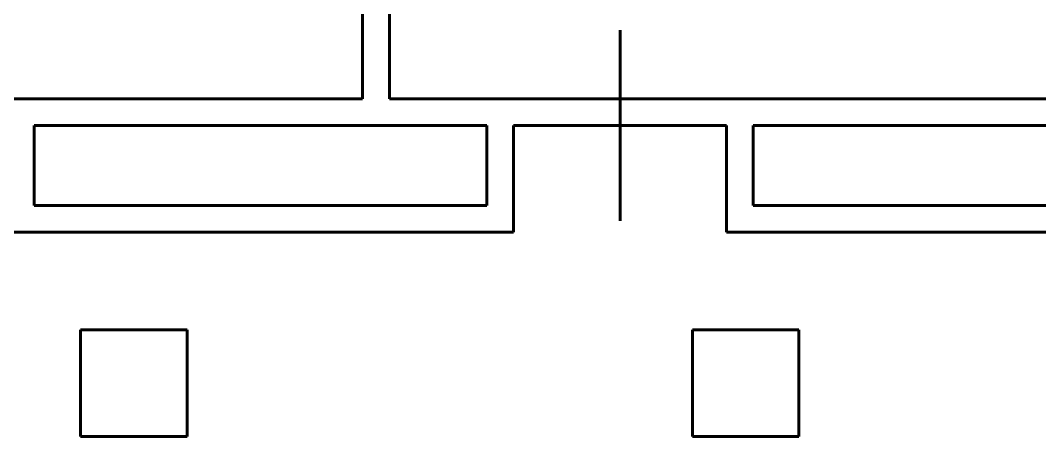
# Model space of a CAD drawing. Extents: x 0 to 297, y 0 to 292.
# Drawn here: x 92.97 to 112.1, y 94.18 to 101.99 of the extents above; entities that cross this region are included whole.
import ezdxf

# ---------------------------------------------------------------- set-up
doc = ezdxf.new("R2010")
doc.units = 0
doc.header["$MEASUREMENT"] = 0
doc.linetypes.add('K5LT_BASIC', pattern=[0])
doc.layers.add('Системный слой', color=7, linetype='Continuous')

# ---------------------------------------------------------------- blocks, each defined once
blk = doc.blocks.new('*U')
at = {"layer": 'Системный слой', "linetype": 'K5LT_BASIC', "lineweight": 60}
for p, q in [((96.095, 96.184), (94.095, 96.184)), ((94.095, 96.184), (94.095, 94.184)), ((96.095, 94.184), (96.095, 96.184)), ((107.58, 96.184), (105.58, 96.184)), ((105.58, 96.184), (105.58, 94.184)), ((107.58, 94.184), (107.58, 96.184)), ((94.095, 94.184), (96.095, 94.184)), ((105.58, 94.184), (107.58, 94.184))]:
    blk.add_line(p, q, dxfattribs=at)

msp = doc.modelspace()

# ---------------------------------------------------------------- linework, layer by layer
at = {"layer": 'Системный слой', "linetype": 'K5LT_BASIC', "lineweight": 60}
for p, q in [((99.892, 112.019), (99.892, 100.519)), ((99.391, 106.078), (99.391, 100.519)), ((104.222, 101.805), (104.222, 98.233)), ((99.391, 100.519), (83.892, 100.519)), ((115.391, 100.519), (99.892, 100.519)), ((131.391, 100.519), (99.892, 100.519)), ((93.228, 98.519), (93.228, 100.019)), ((101.722, 100.019), (93.228, 100.019)), ((101.722, 98.519), (101.722, 100.019)), ((106.222, 100.019), (102.222, 100.019)), ((102.222, 98.019), (102.222, 100.019)), ((106.222, 100.019), (106.222, 98.019)), ((106.722, 98.519), (106.722, 100.019)), ((115.392, 100.019), (106.722, 100.019)), ((93.228, 98.519), (101.722, 98.519)), ((106.722, 98.519), (115.392, 98.519)), ((102.222, 98.019), (92.728, 98.019)), ((115.892, 98.019), (106.222, 98.019))]:
    msp.add_line(p, q, dxfattribs=at)

# ---------------------------------------------------------------- block references
at = {"layer": 'Системный слой'}
msp.add_blockref('*U', (0, 0), dxfattribs=at)
msp.add_blockref('*U', (0, 0), dxfattribs=at)
msp.add_blockref('*U', (0, 0), dxfattribs=at)
msp.add_blockref('*U', (0, 0), dxfattribs=at)
msp.add_blockref('*U', (0, 0), dxfattribs=at)
msp.add_blockref('*U', (0, 0), dxfattribs=at)
msp.add_blockref('*U', (0, 0), dxfattribs=at)
msp.add_blockref('*U', (0, 0), dxfattribs=at)
msp.add_blockref('*U', (0, 0), dxfattribs=at)
msp.add_blockref('*U', (0, 0), dxfattribs=at)
msp.add_blockref('*U', (0, 0), dxfattribs=at)
msp.add_blockref('*U', (0, 0), dxfattribs=at)
msp.add_blockref('*U', (0, 0), dxfattribs=at)
msp.add_blockref('*U', (0, 0), dxfattribs=at)
msp.add_blockref('*U', (0, 0), dxfattribs=at)
msp.add_blockref('*U', (0, 0), dxfattribs=at)
msp.add_blockref('*U', (0, 0), dxfattribs=at)
msp.add_blockref('*U', (0, 0), dxfattribs=at)
msp.add_blockref('*U', (0, 0), dxfattribs=at)
msp.add_blockref('*U', (0, 0), dxfattribs=at)
msp.add_blockref('*U', (0, 0), dxfattribs=at)
msp.add_blockref('*U', (0, 0), dxfattribs=at)
msp.add_blockref('*U', (0, 0), dxfattribs=at)
msp.add_blockref('*U', (0, 0), dxfattribs=at)
msp.add_blockref('*U', (0, 0), dxfattribs=at)
msp.add_blockref('*U', (0, 0), dxfattribs=at)
msp.add_blockref('*U', (0, 0), dxfattribs=at)
msp.add_blockref('*U', (0, 0), dxfattribs=at)
msp.add_blockref('*U', (0, 0), dxfattribs=at)
msp.add_blockref('*U', (0, 0), dxfattribs=at)
msp.add_blockref('*U', (0, 0), dxfattribs=at)
msp.add_blockref('*U', (0, 0), dxfattribs=at)
msp.add_blockref('*U', (0, 0), dxfattribs=at)
msp.add_blockref('*U', (0, 0), dxfattribs=at)
msp.add_blockref('*U', (0, 0), dxfattribs=at)
msp.add_blockref('*U', (0, 0), dxfattribs=at)
msp.add_blockref('*U', (0, 0), dxfattribs=at)
msp.add_blockref('*U', (0, 0), dxfattribs=at)
msp.add_blockref('*U', (0, 0), dxfattribs=at)
msp.add_blockref('*U', (0, 0), dxfattribs=at)
msp.add_blockref('*U', (0, 0), dxfattribs=at)
msp.add_blockref('*U', (0, 0), dxfattribs=at)
msp.add_blockref('*U', (0, 0), dxfattribs=at)
msp.add_blockref('*U', (0, 0), dxfattribs=at)
msp.add_blockref('*U', (0, 0), dxfattribs=at)
msp.add_blockref('*U', (0, 0), dxfattribs=at)
msp.add_blockref('*U', (0, 0), dxfattribs=at)
msp.add_blockref('*U', (0, 0), dxfattribs=at)
msp.add_blockref('*U', (0, 0), dxfattribs=at)
msp.add_blockref('*U', (0, 0), dxfattribs=at)
msp.add_blockref('*U', (0, 0), dxfattribs=at)
msp.add_blockref('*U', (0, 0), dxfattribs=at)
msp.add_blockref('*U', (0, 0), dxfattribs=at)
msp.add_blockref('*U', (0, 0), dxfattribs=at)
msp.add_blockref('*U', (0, 0), dxfattribs=at)
msp.add_blockref('*U', (0, 0), dxfattribs=at)
msp.add_blockref('*U', (0, 0), dxfattribs=at)
msp.add_blockref('*U', (0, 0), dxfattribs=at)
msp.add_blockref('*U', (0, 0), dxfattribs=at)
msp.add_blockref('*U', (0, 0), dxfattribs=at)
msp.add_blockref('*U', (0, 0), dxfattribs=at)
msp.add_blockref('*U', (0, 0), dxfattribs=at)
msp.add_blockref('*U', (0, 0), dxfattribs=at)
msp.add_blockref('*U', (0, 0), dxfattribs=at)
msp.add_blockref('*U', (0, 0), dxfattribs=at)
msp.add_blockref('*U', (0, 0), dxfattribs=at)
msp.add_blockref('*U', (0, 0), dxfattribs=at)
msp.add_blockref('*U', (0, 0), dxfattribs=at)
msp.add_blockref('*U', (0, 0), dxfattribs=at)
msp.add_blockref('*U', (0, 0), dxfattribs=at)
msp.add_blockref('*U', (0, 0), dxfattribs=at)
msp.add_blockref('*U', (0, 0), dxfattribs=at)
msp.add_blockref('*U', (0, 0), dxfattribs=at)
msp.add_blockref('*U', (0, 0), dxfattribs=at)
msp.add_blockref('*U', (0, 0), dxfattribs=at)
msp.add_blockref('*U', (0, 0), dxfattribs=at)
msp.add_blockref('*U', (0, 0), dxfattribs=at)
msp.add_blockref('*U', (0, 0), dxfattribs=at)
msp.add_blockref('*U', (0, 0), dxfattribs=at)
msp.add_blockref('*U', (0, 0), dxfattribs=at)
msp.add_blockref('*U', (0, 0), dxfattribs=at)
msp.add_blockref('*U', (0, 0), dxfattribs=at)
msp.add_blockref('*U', (0, 0), dxfattribs=at)
msp.add_blockref('*U', (0, 0), dxfattribs=at)
msp.add_blockref('*U', (0, 0), dxfattribs=at)
msp.add_blockref('*U', (0, 0), dxfattribs=at)
msp.add_blockref('*U', (0, 0), dxfattribs=at)
msp.add_blockref('*U', (0, 0), dxfattribs=at)
msp.add_blockref('*U', (0, 0), dxfattribs=at)
msp.add_blockref('*U', (0, 0), dxfattribs=at)
msp.add_blockref('*U', (0, 0), dxfattribs=at)
msp.add_blockref('*U', (0, 0), dxfattribs=at)
msp.add_blockref('*U', (0, 0), dxfattribs=at)
msp.add_blockref('*U', (0, 0), dxfattribs=at)
msp.add_blockref('*U', (0, 0), dxfattribs=at)
msp.add_blockref('*U', (0, 0), dxfattribs=at)
msp.add_blockref('*U', (0, 0), dxfattribs=at)
msp.add_blockref('*U', (0, 0), dxfattribs=at)
msp.add_blockref('*U', (0, 0), dxfattribs=at)
msp.add_blockref('*U', (0, 0), dxfattribs=at)
msp.add_blockref('*U', (0, 0), dxfattribs=at)
msp.add_blockref('*U', (0, 0), dxfattribs=at)
msp.add_blockref('*U', (0, 0), dxfattribs=at)
msp.add_blockref('*U', (0, 0), dxfattribs=at)
msp.add_blockref('*U', (0, 0), dxfattribs=at)
msp.add_blockref('*U', (0, 0), dxfattribs=at)
msp.add_blockref('*U', (0, 0), dxfattribs=at)
msp.add_blockref('*U', (0, 0), dxfattribs=at)
msp.add_blockref('*U', (0, 0), dxfattribs=at)
msp.add_blockref('*U', (0, 0), dxfattribs=at)
msp.add_blockref('*U', (0, 0), dxfattribs=at)
msp.add_blockref('*U', (0, 0), dxfattribs=at)
msp.add_blockref('*U', (0, 0), dxfattribs=at)
msp.add_blockref('*U', (0, 0), dxfattribs=at)
msp.add_blockref('*U', (0, 0), dxfattribs=at)
msp.add_blockref('*U', (0, 0), dxfattribs=at)
msp.add_blockref('*U', (0, 0), dxfattribs=at)
msp.add_blockref('*U', (0, 0), dxfattribs=at)
msp.add_blockref('*U', (0, 0), dxfattribs=at)
msp.add_blockref('*U', (0, 0), dxfattribs=at)
msp.add_blockref('*U', (0, 0), dxfattribs=at)
msp.add_blockref('*U', (0, 0), dxfattribs=at)
msp.add_blockref('*U', (0, 0), dxfattribs=at)
msp.add_blockref('*U', (0, 0), dxfattribs=at)
msp.add_blockref('*U', (0, 0), dxfattribs=at)
msp.add_blockref('*U', (0, 0), dxfattribs=at)
msp.add_blockref('*U', (0, 0), dxfattribs=at)
msp.add_blockref('*U', (0, 0), dxfattribs=at)
msp.add_blockref('*U', (0, 0), dxfattribs=at)
msp.add_blockref('*U', (0, 0), dxfattribs=at)
msp.add_blockref('*U', (0, 0), dxfattribs=at)
msp.add_blockref('*U', (0, 0), dxfattribs=at)
msp.add_blockref('*U', (0, 0), dxfattribs=at)
msp.add_blockref('*U', (0, 0), dxfattribs=at)
msp.add_blockref('*U', (0, 0), dxfattribs=at)
msp.add_blockref('*U', (0, 0), dxfattribs=at)
msp.add_blockref('*U', (0, 0), dxfattribs=at)
msp.add_blockref('*U', (0, 0), dxfattribs=at)
msp.add_blockref('*U', (0, 0), dxfattribs=at)
msp.add_blockref('*U', (0, 0), dxfattribs=at)
msp.add_blockref('*U', (0, 0), dxfattribs=at)
msp.add_blockref('*U', (0, 0), dxfattribs=at)
msp.add_blockref('*U', (0, 0), dxfattribs=at)
msp.add_blockref('*U', (0, 0), dxfattribs=at)
msp.add_blockref('*U', (0, 0), dxfattribs=at)
msp.add_blockref('*U', (0, 0), dxfattribs=at)
msp.add_blockref('*U', (0, 0), dxfattribs=at)
msp.add_blockref('*U', (0, 0), dxfattribs=at)
msp.add_blockref('*U', (0, 0), dxfattribs=at)
msp.add_blockref('*U', (0, 0), dxfattribs=at)
msp.add_blockref('*U', (0, 0), dxfattribs=at)
msp.add_blockref('*U', (0, 0), dxfattribs=at)
msp.add_blockref('*U', (0, 0), dxfattribs=at)
msp.add_blockref('*U', (0, 0), dxfattribs=at)
msp.add_blockref('*U', (0, 0), dxfattribs=at)
msp.add_blockref('*U', (0, 0), dxfattribs=at)
msp.add_blockref('*U', (0, 0), dxfattribs=at)
msp.add_blockref('*U', (0, 0), dxfattribs=at)
msp.add_blockref('*U', (0, 0), dxfattribs=at)
msp.add_blockref('*U', (0, 0), dxfattribs=at)
msp.add_blockref('*U', (0, 0), dxfattribs=at)
msp.add_blockref('*U', (0, 0), dxfattribs=at)
msp.add_blockref('*U', (0, 0), dxfattribs=at)
msp.add_blockref('*U', (0, 0), dxfattribs=at)
msp.add_blockref('*U', (0, 0), dxfattribs=at)
msp.add_blockref('*U', (0, 0), dxfattribs=at)
msp.add_blockref('*U', (0, 0), dxfattribs=at)
msp.add_blockref('*U', (0, 0), dxfattribs=at)
msp.add_blockref('*U', (0, 0), dxfattribs=at)
msp.add_blockref('*U', (0, 0), dxfattribs=at)
msp.add_blockref('*U', (0, 0), dxfattribs=at)
msp.add_blockref('*U', (0, 0), dxfattribs=at)
msp.add_blockref('*U', (0, 0), dxfattribs=at)
msp.add_blockref('*U', (0, 0), dxfattribs=at)
msp.add_blockref('*U', (0, 0), dxfattribs=at)
msp.add_blockref('*U', (0, 0), dxfattribs=at)
msp.add_blockref('*U', (0, 0), dxfattribs=at)
msp.add_blockref('*U', (0, 0), dxfattribs=at)
msp.add_blockref('*U', (0, 0), dxfattribs=at)
msp.add_blockref('*U', (0, 0), dxfattribs=at)
msp.add_blockref('*U', (0, 0), dxfattribs=at)
msp.add_blockref('*U', (0, 0), dxfattribs=at)
msp.add_blockref('*U', (0, 0), dxfattribs=at)
msp.add_blockref('*U', (0, 0), dxfattribs=at)
msp.add_blockref('*U', (0, 0), dxfattribs=at)
msp.add_blockref('*U', (0, 0), dxfattribs=at)
msp.add_blockref('*U', (0, 0), dxfattribs=at)
msp.add_blockref('*U', (0, 0), dxfattribs=at)
msp.add_blockref('*U', (0, 0), dxfattribs=at)
msp.add_blockref('*U', (0, 0), dxfattribs=at)
msp.add_blockref('*U', (0, 0), dxfattribs=at)
msp.add_blockref('*U', (0, 0), dxfattribs=at)
msp.add_blockref('*U', (0, 0), dxfattribs=at)
msp.add_blockref('*U', (0, 0), dxfattribs=at)
msp.add_blockref('*U', (0, 0), dxfattribs=at)
msp.add_blockref('*U', (0, 0), dxfattribs=at)
msp.add_blockref('*U', (0, 0), dxfattribs=at)
msp.add_blockref('*U', (0, 0), dxfattribs=at)
msp.add_blockref('*U', (0, 0), dxfattribs=at)
msp.add_blockref('*U', (0, 0), dxfattribs=at)
msp.add_blockref('*U', (0, 0), dxfattribs=at)
msp.add_blockref('*U', (0, 0), dxfattribs=at)
msp.add_blockref('*U', (0, 0), dxfattribs=at)
msp.add_blockref('*U', (0, 0), dxfattribs=at)
msp.add_blockref('*U', (0, 0), dxfattribs=at)
msp.add_blockref('*U', (0, 0), dxfattribs=at)
msp.add_blockref('*U', (0, 0), dxfattribs=at)
msp.add_blockref('*U', (0, 0), dxfattribs=at)
msp.add_blockref('*U', (0, 0), dxfattribs=at)
msp.add_blockref('*U', (0, 0), dxfattribs=at)
msp.add_blockref('*U', (0, 0), dxfattribs=at)
msp.add_blockref('*U', (0, 0), dxfattribs=at)
msp.add_blockref('*U', (0, 0), dxfattribs=at)
msp.add_blockref('*U', (0, 0), dxfattribs=at)
msp.add_blockref('*U', (0, 0), dxfattribs=at)
msp.add_blockref('*U', (0, 0), dxfattribs=at)
msp.add_blockref('*U', (0, 0), dxfattribs=at)
msp.add_blockref('*U', (0, 0), dxfattribs=at)
msp.add_blockref('*U', (0, 0), dxfattribs=at)
msp.add_blockref('*U', (0, 0), dxfattribs=at)
msp.add_blockref('*U', (0, 0), dxfattribs=at)
msp.add_blockref('*U', (0, 0), dxfattribs=at)
msp.add_blockref('*U', (0, 0), dxfattribs=at)
msp.add_blockref('*U', (0, 0), dxfattribs=at)
msp.add_blockref('*U', (0, 0), dxfattribs=at)
msp.add_blockref('*U', (0, 0), dxfattribs=at)
msp.add_blockref('*U', (0, 0), dxfattribs=at)
msp.add_blockref('*U', (0, 0), dxfattribs=at)
msp.add_blockref('*U', (0, 0), dxfattribs=at)
msp.add_blockref('*U', (0, 0), dxfattribs=at)
msp.add_blockref('*U', (0, 0), dxfattribs=at)
msp.add_blockref('*U', (0, 0), dxfattribs=at)
msp.add_blockref('*U', (0, 0), dxfattribs=at)
msp.add_blockref('*U', (0, 0), dxfattribs=at)
msp.add_blockref('*U', (0, 0), dxfattribs=at)
msp.add_blockref('*U', (0, 0), dxfattribs=at)
msp.add_blockref('*U', (0, 0), dxfattribs=at)
msp.add_blockref('*U', (0, 0), dxfattribs=at)
msp.add_blockref('*U', (0, 0), dxfattribs=at)
msp.add_blockref('*U', (0, 0), dxfattribs=at)
msp.add_blockref('*U', (0, 0), dxfattribs=at)
msp.add_blockref('*U', (0, 0), dxfattribs=at)
msp.add_blockref('*U', (0, 0), dxfattribs=at)
msp.add_blockref('*U', (0, 0), dxfattribs=at)
msp.add_blockref('*U', (0, 0), dxfattribs=at)
msp.add_blockref('*U', (0, 0), dxfattribs=at)
msp.add_blockref('*U', (0, 0), dxfattribs=at)
msp.add_blockref('*U', (0, 0), dxfattribs=at)
msp.add_blockref('*U', (0, 0), dxfattribs=at)
msp.add_blockref('*U', (0, 0), dxfattribs=at)
msp.add_blockref('*U', (0, 0), dxfattribs=at)
msp.add_blockref('*U', (0, 0), dxfattribs=at)
msp.add_blockref('*U', (0, 0), dxfattribs=at)
msp.add_blockref('*U', (0, 0), dxfattribs=at)
msp.add_blockref('*U', (0, 0), dxfattribs=at)
msp.add_blockref('*U', (0, 0), dxfattribs=at)
msp.add_blockref('*U', (0, 0), dxfattribs=at)
msp.add_blockref('*U', (0, 0), dxfattribs=at)
msp.add_blockref('*U', (0, 0), dxfattribs=at)
msp.add_blockref('*U', (0, 0), dxfattribs=at)
msp.add_blockref('*U', (0, 0), dxfattribs=at)
msp.add_blockref('*U', (0, 0), dxfattribs=at)
msp.add_blockref('*U', (0, 0), dxfattribs=at)
msp.add_blockref('*U', (0, 0), dxfattribs=at)
msp.add_blockref('*U', (0, 0), dxfattribs=at)
msp.add_blockref('*U', (0, 0), dxfattribs=at)
msp.add_blockref('*U', (0, 0), dxfattribs=at)
msp.add_blockref('*U', (0, 0), dxfattribs=at)
msp.add_blockref('*U', (0, 0), dxfattribs=at)
msp.add_blockref('*U', (0, 0), dxfattribs=at)
msp.add_blockref('*U', (0, 0), dxfattribs=at)
msp.add_blockref('*U', (0, 0), dxfattribs=at)
msp.add_blockref('*U', (0, 0), dxfattribs=at)
msp.add_blockref('*U', (0, 0), dxfattribs=at)
msp.add_blockref('*U', (0, 0), dxfattribs=at)
msp.add_blockref('*U', (0, 0), dxfattribs=at)
msp.add_blockref('*U', (0, 0), dxfattribs=at)
msp.add_blockref('*U', (0, 0), dxfattribs=at)
msp.add_blockref('*U', (0, 0), dxfattribs=at)
msp.add_blockref('*U', (0, 0), dxfattribs=at)
msp.add_blockref('*U', (0, 0), dxfattribs=at)
msp.add_blockref('*U', (0, 0), dxfattribs=at)
msp.add_blockref('*U', (0, 0), dxfattribs=at)
msp.add_blockref('*U', (0, 0), dxfattribs=at)
msp.add_blockref('*U', (0, 0), dxfattribs=at)
msp.add_blockref('*U', (0, 0), dxfattribs=at)
msp.add_blockref('*U', (0, 0), dxfattribs=at)
msp.add_blockref('*U', (0, 0), dxfattribs=at)
msp.add_blockref('*U', (0, 0), dxfattribs=at)
msp.add_blockref('*U', (0, 0), dxfattribs=at)
msp.add_blockref('*U', (0, 0), dxfattribs=at)
msp.add_blockref('*U', (0, 0), dxfattribs=at)
msp.add_blockref('*U', (0, 0), dxfattribs=at)
msp.add_blockref('*U', (0, 0), dxfattribs=at)
msp.add_blockref('*U', (0, 0), dxfattribs=at)
msp.add_blockref('*U', (0, 0), dxfattribs=at)
msp.add_blockref('*U', (0, 0), dxfattribs=at)
msp.add_blockref('*U', (0, 0), dxfattribs=at)
msp.add_blockref('*U', (0, 0), dxfattribs=at)
msp.add_blockref('*U', (0, 0), dxfattribs=at)
msp.add_blockref('*U', (0, 0), dxfattribs=at)
msp.add_blockref('*U', (0, 0), dxfattribs=at)
msp.add_blockref('*U', (0, 0), dxfattribs=at)
msp.add_blockref('*U', (0, 0), dxfattribs=at)
msp.add_blockref('*U', (0, 0), dxfattribs=at)
msp.add_blockref('*U', (0, 0), dxfattribs=at)
msp.add_blockref('*U', (0, 0), dxfattribs=at)
msp.add_blockref('*U', (0, 0), dxfattribs=at)
msp.add_blockref('*U', (0, 0), dxfattribs=at)
msp.add_blockref('*U', (0, 0), dxfattribs=at)
msp.add_blockref('*U', (0, 0), dxfattribs=at)
msp.add_blockref('*U', (0, 0), dxfattribs=at)
msp.add_blockref('*U', (0, 0), dxfattribs=at)
msp.add_blockref('*U', (0, 0), dxfattribs=at)
msp.add_blockref('*U', (0, 0), dxfattribs=at)
msp.add_blockref('*U', (0, 0), dxfattribs=at)
msp.add_blockref('*U', (0, 0), dxfattribs=at)
msp.add_blockref('*U', (0, 0), dxfattribs=at)
msp.add_blockref('*U', (0, 0), dxfattribs=at)
msp.add_blockref('*U', (0, 0), dxfattribs=at)
msp.add_blockref('*U', (0, 0), dxfattribs=at)
msp.add_blockref('*U', (0, 0), dxfattribs=at)
msp.add_blockref('*U', (0, 0), dxfattribs=at)
msp.add_blockref('*U', (0, 0), dxfattribs=at)
msp.add_blockref('*U', (0, 0), dxfattribs=at)
msp.add_blockref('*U', (0, 0), dxfattribs=at)
msp.add_blockref('*U', (0, 0), dxfattribs=at)
msp.add_blockref('*U', (0, 0), dxfattribs=at)
msp.add_blockref('*U', (0, 0), dxfattribs=at)
msp.add_blockref('*U', (0, 0), dxfattribs=at)
msp.add_blockref('*U', (0, 0), dxfattribs=at)
msp.add_blockref('*U', (0, 0), dxfattribs=at)
msp.add_blockref('*U', (0, 0), dxfattribs=at)
msp.add_blockref('*U', (0, 0), dxfattribs=at)
msp.add_blockref('*U', (0, 0), dxfattribs=at)
msp.add_blockref('*U', (0, 0), dxfattribs=at)
msp.add_blockref('*U', (0, 0), dxfattribs=at)
msp.add_blockref('*U', (0, 0), dxfattribs=at)
msp.add_blockref('*U', (0, 0), dxfattribs=at)
msp.add_blockref('*U', (0, 0), dxfattribs=at)
msp.add_blockref('*U', (0, 0), dxfattribs=at)
msp.add_blockref('*U', (0, 0), dxfattribs=at)
msp.add_blockref('*U', (0, 0), dxfattribs=at)
msp.add_blockref('*U', (0, 0), dxfattribs=at)
msp.add_blockref('*U', (0, 0), dxfattribs=at)
msp.add_blockref('*U', (0, 0), dxfattribs=at)
msp.add_blockref('*U', (0, 0), dxfattribs=at)
msp.add_blockref('*U', (0, 0), dxfattribs=at)
msp.add_blockref('*U', (0, 0), dxfattribs=at)
msp.add_blockref('*U', (0, 0), dxfattribs=at)
msp.add_blockref('*U', (0, 0), dxfattribs=at)
msp.add_blockref('*U', (0, 0), dxfattribs=at)
msp.add_blockref('*U', (0, 0), dxfattribs=at)
msp.add_blockref('*U', (0, 0), dxfattribs=at)
msp.add_blockref('*U', (0, 0), dxfattribs=at)
msp.add_blockref('*U', (0, 0), dxfattribs=at)
msp.add_blockref('*U', (0, 0), dxfattribs=at)
msp.add_blockref('*U', (0, 0), dxfattribs=at)
msp.add_blockref('*U', (0, 0), dxfattribs=at)
msp.add_blockref('*U', (0, 0), dxfattribs=at)
msp.add_blockref('*U', (0, 0), dxfattribs=at)
msp.add_blockref('*U', (0, 0), dxfattribs=at)
msp.add_blockref('*U', (0, 0), dxfattribs=at)
msp.add_blockref('*U', (0, 0), dxfattribs=at)

doc.saveas('drawing.dxf')
